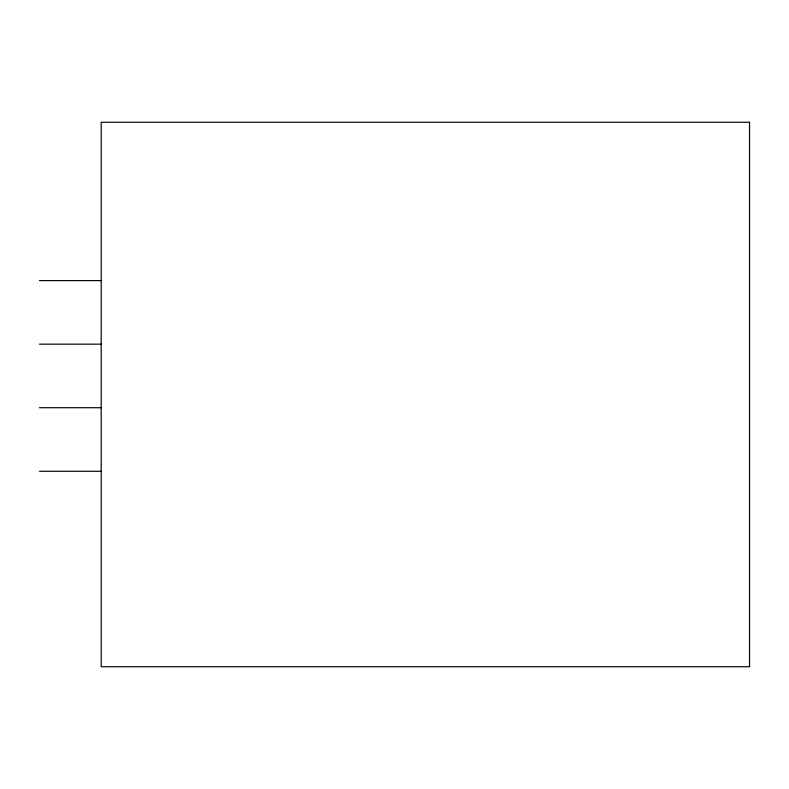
<?xml version="1.0" encoding="UTF-8"?>
<svg xmlns="http://www.w3.org/2000/svg" width="789" height="789" viewBox="0 0 789 789"><rect width="100%" height="100%" fill="white"/><g stroke="black" fill="none" stroke-linecap="round" stroke-linejoin="round"><path stroke-width="1.18" d="M39.45 280.598L101.209 280.598M39.45 344.162L101.209 344.162M39.45 407.716L101.209 407.716M39.45 471.28L101.209 471.28M749.55 122.265L101.209 122.265L101.209 666.735L749.55 666.735L749.55 122.265"/></g></svg>
